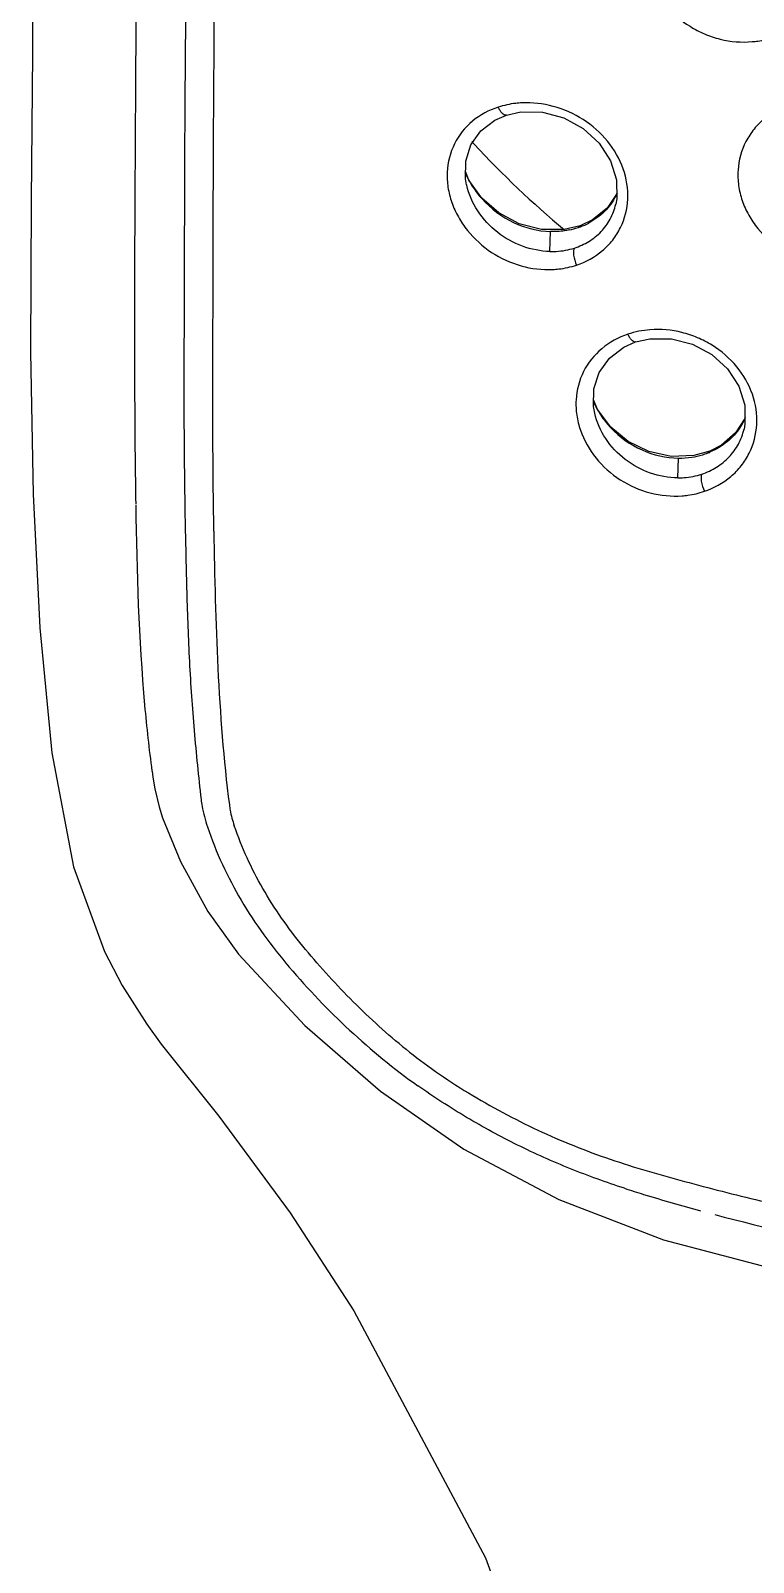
# Model space of a CAD drawing. Header units: millimetres. Extents: x 789 to 1209, y 393 to 987.
# Drawn here: x 937.4 to 949.29, y 865.54 to 890.74 of the extents above; entities that cross this region are included whole.
import ezdxf

# ---------------------------------------------------------------- set-up
doc = ezdxf.new("R2010")
doc.units = ezdxf.units.MM
doc.header["$LTSCALE"] = 0.1

msp = doc.modelspace()

# ---------------------------------------------------------------- linework, layer by layer
at = {"color": 7, "linetype": 'Continuous'}
for p, q in [((937.4299, 890.3728), (937.4055, 887.9492)), ((945.2281, 889.3559), (945.228, 889.3559)), ((944.6111, 888.2825), (944.558, 888.4167)), ((944.5747, 888.2041), (944.5739, 888.2078)), ((944.8233, 887.9895), (944.6111, 888.2825)), ((939.118, 887.7087), (939.1193, 887.9839)), ((947.048, 888.0717), (946.8834, 887.824)), ((939.1169, 887.4405), (939.118, 887.7087)), ((946.8834, 887.824), (946.6445, 887.6291)), ((939.9283, 887.4479), (939.9283, 887.3658)), ((946.1775, 887.4705), (945.8059, 887.4718)), ((945.9443, 887.11), (945.9523, 887.4386)), ((946.4426, 887.5339), (946.1775, 887.4705)), ((946.4082, 887.504), (946.4426, 887.5339)), ((946.6445, 887.6291), (946.4426, 887.5339)), ((946.7266, 884.5097), (946.6645, 884.6612)), ((946.6811, 884.4504), (946.6809, 884.4511)), ((946.9445, 884.2205), (946.7266, 884.5097)), ((949.1529, 884.3636), (949.0004, 884.1261)), ((948.3129, 883.7518), (947.9419, 883.7373)), ((948.0512, 883.3854), (948.0594, 883.7108)), ((948.5736, 883.8256), (948.3129, 883.7518)), ((948.5441, 883.7969), (948.5736, 883.8256)), ((939.1341, 882.9518), (939.1322, 883.0595)), ((939.9384, 882.7866), (939.9411, 882.6456)), ((939.4126, 878.4595), (939.4445, 878.2675)), ((938.613, 875.5918), (938.6133, 875.5913)), ((939.5464, 874.0701), (939.5479, 874.0681)), ((946.0897, 871.5102), (947.8127, 870.8482)), ((942.7153, 869.6781), (942.7154, 869.678))]:
    msp.add_line(p, q, dxfattribs=at)
msp.add_line((939.4009, 878.561), (939.4126, 878.4595))
for points in [[(937.4582, 916.2012), (937.4547, 907.9405), (937.4759, 899.166), (937.4299, 890.3724)], [(944.5739, 888.2078), (944.557, 888.3069), (944.5596, 888.595), (944.6428, 888.8633), (944.8046, 889.0939), (945.0358, 889.2717), (945.2281, 889.3559)], [(945.228, 889.3559), (945.4667, 889.408), (945.8237, 889.4023), (946.1734, 889.3079), (946.491, 889.1319), (946.7526, 888.8914), (946.9409, 888.6042), (947.0396, 888.2907), (947.0443, 887.9763), (947.0279, 887.8876)], [(937.4055, 887.9492), (937.3993, 885.4549), (937.4407, 883.1154), (937.5503, 880.9169), (937.7467, 878.8607), (938.1059, 876.986), (938.613, 875.5918)], [(945.8059, 887.4718), (945.4403, 887.566), (945.105, 887.7445), (944.8233, 887.9895)], [(947.353, 885.6221), (947.5877, 885.6756), (947.9429, 885.6746), (948.2908, 885.586), (948.6067, 885.4159), (948.8668, 885.1801), (949.0538, 884.8963), (949.1511, 884.5845), (949.1536, 884.2694), (949.1381, 884.1869)], [(946.6809, 884.4511), (946.6627, 884.5588), (946.668, 884.8497), (946.7554, 885.1211), (946.9221, 885.355), (947.1586, 885.5361), (947.353, 885.6221)], [(947.9419, 883.7373), (947.5733, 883.817), (947.2325, 883.9836), (946.9445, 884.2205)], [(949.0004, 884.1261), (948.7673, 883.9255), (948.5736, 883.8256)], [(939.4445, 878.2675), (939.5153, 877.9709), (939.5706, 877.7924)], [(939.5715, 877.7928), (939.863, 877.071), (940.3145, 876.2489), (940.8199, 875.5512)], [(938.6132, 875.5913), (938.9032, 875.0356), (939.309, 874.3971), (939.5479, 874.0681)], [(940.8199, 875.5512), (941.9091, 874.3732), (943.1576, 873.2969), (944.5275, 872.3428), (946.0897, 871.5102)], [(939.5464, 874.0701), (940.4936, 872.8847), (941.6714, 871.2905), (942.7153, 869.6781)], [(947.8128, 870.8482), (951.5904, 869.8565), (955.2792, 869.3049), (958.8733, 869.1269), (962.4633, 869.2919), (966.1448, 869.8344), (969.9428, 870.8263)], [(942.7154, 869.678), (944.882, 865.6131), (946.5437, 861.0301), (947.5368, 856.497)]]:
    msp.add_lwpolyline(points, dxfattribs=at)
for centre, radius, start, end in [((956.061, 899.3864), 15.4777, 222.54824, 222.77174), ((956.3107, 899.6235), 15.822, 222.7882, 230.19265), ((945.8838, 888.9689), 1.4478, 202.55033, 209.525), ((945.9127, 888.9845), 1.4806, 209.50002, 210.39902), ((945.9172, 888.9871), 1.4859, 210.39906, 211.44044), ((945.9814, 889.0285), 1.5622, 211.50779, 219.86169), ((946.0436, 889.0785), 1.642, 219.80903, 222.21454), ((946.0915, 888.5009), 1.0496, 333.17208, 335.51555), ((946.0195, 888.6624), 1.222, 281.40288, 288.52451), ((946.0345, 888.6147), 1.1719, 288.57253, 290.67504), ((946.0426, 888.5943), 1.1499, 290.65794, 297.97551), ((947.7035, 884.3173), 1.5097, 94.27866, 108.38895), ((947.9248, 885.1818), 1.3758, 202.52029, 203.72778), ((947.9583, 885.1972), 1.4126, 203.75085, 210.54376), ((947.9805, 885.2098), 1.4381, 210.52652, 212.30938), ((948.0434, 885.2519), 1.5139, 212.38459, 221.65794), ((948.0961, 885.2966), 1.5829, 221.59903, 223.37362), ((948.1899, 884.7997), 1.0607, 326.75469, 336.74105), ((948.0741, 885.0536), 1.3429, 269.37263, 278.73843), ((948.0805, 885.009), 1.2978, 278.7586, 286.90237), ((948.0926, 884.9675), 1.2546, 286.92695, 291.09249), ((948.0993, 884.95), 1.2359, 291.09307, 292.94824), ((949.3384, 881.145), 9.1917, 230.71526, 234.45177)]:
    msp.add_arc(centre, radius, start, end, dxfattribs=at)
for points, knots in [([(939.9787, 909.2764), (939.9852, 907.4573), (939.9937, 904.7289), (939.9981, 901.0916), (939.9975, 898.3641), (939.986, 895.636), (939.9568, 891.9972), (939.9313, 889.2677), (939.9283, 887.4479)], [0, 0, 0, 0, 0.2500149, 0.3749685, 0.4998924, 0.624862, 0.7499103, 1, 1, 1, 1]), ([(939.1193, 887.9839), (939.129, 889.989), (939.1649, 893.9993), (939.1882, 898.0097), (939.1911, 900.015)], [0, 0, 0, 0, 0.4999862, 1, 1, 1, 1]), ([(940.467, 899.9335), (940.4667, 898.8746), (940.4632, 896.757), (940.4334, 892.5204), (940.4004, 889.3427), (940.3979, 887.2235)], [0, 0, 0, 0, 0.2499372, 0.4998028, 1, 1, 1, 1]), ([(948.3867, 893.2191), (948.2293, 893.1667), (947.9335, 893.0061), (947.6175, 892.6145), (947.5104, 892.2082), (947.5238, 891.8756), (947.5853, 891.6256), (947.6936, 891.387), (947.893, 891.0923), (948.1671, 890.8502), (948.4871, 890.6839), (948.8263, 890.5691), (949.0987, 890.5469), (949.2747, 890.5633)], [0, 0, 0, 0, 0.1210941, 0.2389825, 0.3575265, 0.4184743, 0.4806741, 0.5441747, 0.6087126, 0.7394165, 0.8053339, 0.8710051, 1, 1, 1, 1]), ([(949.6274, 890.6378), (949.7867, 890.6907), (950.0857, 890.8555), (950.4001, 891.2546), (950.5314, 891.7462), (950.4544, 892.2583), (950.1888, 892.7173), (949.7784, 893.0707), (949.2755, 893.2766), (948.9132, 893.3069), (948.7371, 893.292)], [0, 0, 0, 0, 0.1224274, 0.241821, 0.3610555, 0.483163, 0.6097435, 0.7399276, 0.871096, 1, 1, 1, 1]), ([(949.2747, 890.5633), (949.305, 890.5654), (949.4248, 890.5779), (949.5429, 890.607), (949.6274, 890.6378)], [0, 0, 0, 0, 0.2527168, 1, 1, 1, 1]), ([(945.0933, 889.4855), (944.94, 889.4362), (944.6504, 889.282), (944.3423, 888.8967), (944.2417, 888.4945), (944.2588, 888.1635), (944.3229, 887.9134), (944.4328, 887.6744), (944.6324, 887.3787), (944.9692, 887.0737), (945.4592, 886.8496), (945.8159, 886.8062), (945.9896, 886.8144)], [0, 0, 0, 0, 0.118799, 0.2351052, 0.3536134, 0.4151565, 0.4782392, 0.5427446, 0.6082473, 0.7403414, 0.8717737, 1, 1, 1, 1]), ([(945.4824, 889.5569), (945.449, 889.555), (945.3174, 889.5435), (945.1871, 889.5159), (945.0933, 889.4855)], [0, 0, 0, 0, 0.2534412, 1, 1, 1, 1]), ([(945.228, 889.3559), (945.2042, 889.3481), (945.1577, 889.3804), (945.1213, 889.4308), (945.1019, 889.4667), (945.0933, 889.4855)], [0, 0, 0, 0, 0.3860032, 0.6826384, 1, 1, 1, 1]), ([(946.3817, 886.8875), (946.5369, 886.9382), (946.7576, 887.0595), (946.9841, 887.294), (947.1558, 887.5696), (947.2607, 887.9786), (947.1774, 888.4886), (946.9103, 888.9474), (946.5052, 889.3053), (946.012, 889.5218), (945.6559, 889.5644), (945.4824, 889.5569)], [0, 0, 0, 0, 0.1201567, 0.1794372, 0.2385706, 0.3575659, 0.4808831, 0.6093087, 0.7408365, 0.8721492, 1, 1, 1, 1]), ([(949.917, 889.5463), (949.7577, 889.4925), (949.5317, 889.3682), (949.2968, 889.1308), (949.1173, 888.8545), (949.0284, 888.5271), (949.0403, 888.1936), (949.1009, 887.9436), (949.2088, 887.7054), (949.4085, 887.4114), (949.753, 887.1117), (950.2577, 886.9042), (950.6228, 886.8788), (950.7998, 886.8971)], [0, 0, 0, 0, 0.1221159, 0.1819813, 0.2413776, 0.3600203, 0.420745, 0.4825793, 0.5456395, 0.6097301, 0.7397282, 0.8706731, 1, 1, 1, 1]), ([(945.9442, 887.1108), (945.7911, 887.1141), (945.4795, 887.175), (945.0643, 887.4094), (944.7378, 887.759), (944.6081, 888.0531), (944.5747, 888.2042)], [0, 0, 0, 0, 0.2454566, 0.4980386, 0.7522011, 1, 1, 1, 1]), ([(944.8275, 887.9752), (944.9723, 887.8155), (945.3205, 887.5538), (945.7443, 887.4462), (945.9522, 887.4394)], [0, 0, 0, 0, 0.5089505, 1, 1, 1, 1]), ([(947.0281, 888.0272), (946.98, 887.9321), (946.8533, 887.7551), (946.6769, 887.6282), (946.5823, 887.5784)], [0, 0, 0, 0, 0.4992193, 1, 1, 1, 1]), ([(946.3464, 887.1677), (946.4295, 887.1945), (946.5891, 887.2664), (946.7936, 887.4295), (946.9469, 887.6406), (947.0081, 887.8036), (947.0284, 887.8875)], [0, 0, 0, 0, 0.2529425, 0.5019885, 0.749627, 1, 1, 1, 1]), ([(946.2611, 887.4646), (946.236, 887.4595), (946.134, 887.442), (946.0299, 887.4369), (945.9522, 887.4394)], [0, 0, 0, 0, 0.2477952, 1, 1, 1, 1]), ([(939.9279, 887.366), (939.9274, 886.9852), (939.922, 885.4588), (939.9176, 883.9323), (939.9381, 882.7868)], [0, 0, 0, 0, 0.249441, 1, 1, 1, 1]), ([(940.3978, 887.2236), (940.3964, 886.0458), (940.3836, 884.475), (940.4027, 882.9043), (940.4105, 882.5113)], [0, 0, 0, 0, 0.7497926, 1, 1, 1, 1]), ([(945.9443, 887.11), (945.9788, 887.1093), (946.1146, 887.1117), (946.25, 887.1366), (946.3464, 887.1677)], [0, 0, 0, 0, 0.2539648, 1, 1, 1, 1]), ([(946.3469, 887.1678), (946.3384, 887.1543), (946.3293, 887.1137), (946.3341, 887.0174), (946.358, 886.9386), (946.3817, 886.8875)], [0, 0, 0, 0, 0.1654342, 0.4154348, 1, 1, 1, 1]), ([(945.9896, 886.8144), (946.0232, 886.816), (946.156, 886.827), (946.2875, 886.8555), (946.3817, 886.8875)], [0, 0, 0, 0, 0.2530156, 1, 1, 1, 1]), ([(947.2273, 885.7499), (947.0715, 885.6984), (946.7786, 885.5395), (946.4667, 885.1501), (946.3626, 884.7459), (946.3774, 884.4145), (946.4612, 884.0796), (946.6826, 883.69), (947.0873, 883.3299), (947.584, 883.1128), (947.9444, 883.0777), (948.1195, 883.0907)], [0, 0, 0, 0, 0.1204288, 0.2378501, 0.3564041, 0.417552, 0.4800505, 0.6083429, 0.7396495, 0.8710879, 1, 1, 1, 1]), ([(947.353, 885.6221), (947.3309, 885.6147), (947.2882, 885.6483), (947.2545, 885.6964), (947.2357, 885.7315), (947.2273, 885.7499)], [0, 0, 0, 0, 0.3744873, 0.6746262, 1, 1, 1, 1]), ([(948.4856, 883.1652), (948.6436, 883.2174), (948.868, 883.3412), (949.0987, 883.5794), (949.2737, 883.8572), (949.3828, 884.2673), (949.3036, 884.779), (949.0372, 885.238), (948.6962, 885.534), (948.3753, 885.6977), (948.0369, 885.811), (947.7663, 885.8359), (947.5909, 885.8228)], [0, 0, 0, 0, 0.1215602, 0.1813937, 0.2408858, 0.3598765, 0.4822423, 0.609347, 0.7399344, 0.8058785, 0.8715094, 1, 1, 1, 1]), ([(948.0511, 883.3863), (947.8975, 883.3865), (947.585, 883.441), (947.168, 883.668), (946.8424, 884.0118), (946.7139, 884.3018), (946.681, 884.4504)], [0, 0, 0, 0, 0.2479719, 0.5012393, 0.7542191, 1, 1, 1, 1]), ([(946.9455, 884.2095), (947.0898, 884.0568), (947.437, 883.8085), (947.8545, 883.7137), (948.0593, 883.7117)], [0, 0, 0, 0, 0.5063475, 1, 1, 1, 1]), ([(948.4423, 883.4475), (948.5278, 883.4758), (948.6909, 883.5519), (948.8987, 883.7209), (949.0556, 883.9354), (949.1181, 884.1014), (949.1381, 884.1869)], [0, 0, 0, 0, 0.2553523, 0.5042932, 0.7512624, 1, 1, 1, 1]), ([(949.077, 884.2181), (949.0181, 884.1285), (948.8704, 883.9655), (948.6814, 883.8543), (948.5812, 883.8119)], [0, 0, 0, 0, 0.4963237, 1, 1, 1, 1]), ([(948.0511, 883.3863), (948.0846, 883.3862), (948.2168, 883.391), (948.3485, 883.4164), (948.4423, 883.4475)], [0, 0, 0, 0, 0.2530268, 1, 1, 1, 1]), ([(948.4424, 883.4475), (948.4348, 883.4339), (948.4282, 883.3929), (948.4363, 883.2963), (948.4615, 883.217), (948.4856, 883.1652)], [0, 0, 0, 0, 0.1608393, 0.4114009, 1, 1, 1, 1]), ([(948.1195, 883.0907), (948.1509, 883.093), (948.275, 883.1057), (948.3976, 883.1342), (948.4856, 883.1652)], [0, 0, 0, 0, 0.2526917, 1, 1, 1, 1]), ([(939.4009, 878.561), (939.3523, 878.9213), (939.1934, 880.3748), (939.1505, 881.8378), (939.1335, 882.9356)], [0, 0, 0, 0, 0.2487811, 1, 1, 1, 1]), ([(939.9411, 882.6456), (939.9497, 882.2655), (939.9646, 881.5053), (940.0059, 880.3654), (940.0831, 879.2272), (940.1611, 878.4706), (940.2045, 878.0929)], [0, 0, 0, 0, 0.2500228, 0.4999213, 0.7500335, 1, 1, 1, 1]), ([(940.4132, 882.5114), (940.4254, 881.7591), (940.4618, 880.2543), (940.5734, 878.7513), (940.669, 878.0045)], [0, 0, 0, 0, 0.499828, 1, 1, 1, 1]), ([(940.204, 878.0928), (940.2089, 878.0553), (940.233, 877.904), (940.2717, 877.7552), (940.3084, 877.6459)], [0, 0, 0, 0, 0.2469651, 1, 1, 1, 1]), ([(940.669, 878.0045), (940.6729, 877.9756), (940.6915, 877.8591), (940.7214, 877.7445), (940.7496, 877.6603)], [0, 0, 0, 0, 0.2471727, 1, 1, 1, 1]), ([(940.3084, 877.6459), (940.451, 877.2255), (940.8285, 876.4046), (941.3642, 875.6808), (941.6556, 875.3357)], [0, 0, 0, 0, 0.4956417, 1, 1, 1, 1]), ([(943.5182, 874.0304), (943.2165, 874.2765), (942.6459, 874.8065), (941.8605, 875.6642), (941.1924, 876.6059), (940.8739, 877.3044), (940.7496, 877.6608)], [0, 0, 0, 0, 0.252985, 0.5049107, 0.7547175, 1, 1, 1, 1]), ([(941.6556, 875.3357), (941.9653, 874.9703), (942.6315, 874.2734), (943.3774, 873.6613), (943.7719, 873.383)], [0, 0, 0, 0, 0.4980336, 1, 1, 1, 1]), ([(943.9949, 873.667), (944.3463, 873.4155), (944.9005, 873.0762), (945.6684, 872.6831), (946.2581, 872.423), (946.8582, 872.1956), (947.4674, 872.0011), (948.0821, 871.8303), (948.4927, 871.7203), (948.6987, 871.6676)], [0, 0, 0, 0, 0.2520996, 0.3778423, 0.5031077, 0.6278279, 0.7520382, 0.8759892, 1, 1, 1, 1]), ([(947.1711, 871.6963), (946.8714, 871.7942), (946.2747, 872.007), (945.4061, 872.3971), (944.5671, 872.8538), (944.0315, 873.1996), (943.7715, 873.3836)], [0, 0, 0, 0, 0.2482929, 0.4985236, 0.7490944, 1, 1, 1, 1]), ([(947.1704, 871.696), (947.2751, 871.6618), (947.6908, 871.5307), (948.1104, 871.4126), (948.4246, 871.3269)], [0, 0, 0, 0, 0.2528036, 1, 1, 1, 1]), ([(948.6987, 871.6676), (949.1173, 871.5599), (949.9591, 871.3574), (951.2322, 871.0928), (952.5172, 870.8716), (954.2466, 870.6362), (956.4274, 870.433), (958.6203, 870.3811), (960.3759, 870.4089), (961.6902, 870.4726), (962.9993, 870.5789), (964.7329, 870.7735), (966.8777, 871.1231), (968.5688, 871.5164), (969.4046, 871.7399)], [0, 0, 0, 0, 0.0619681, 0.1240878, 0.1863716, 0.2488367, 0.3742676, 0.5001135, 0.5630645, 0.6259462, 0.6887126, 0.7513196, 0.8759804, 1, 1, 1, 1]), ([(948.6561, 871.2646), (949.4959, 871.0412), (950.7696, 870.7489), (952.486, 870.4414), (954.2228, 870.1941), (956.4155, 869.9978), (959.0606, 869.9167), (961.7046, 870.0135), (964.3295, 870.2655), (966.9162, 870.7024), (968.612, 871.1091), (969.4492, 871.3406)], [0, 0, 0, 0, 0.1239787, 0.1862694, 0.2487417, 0.374202, 0.5001358, 0.6260392, 0.7514279, 0.8760733, 1, 1, 1, 1])]:
    msp.add_open_spline(points, degree=3, knots=knots, dxfattribs=at)
msp.add_open_spline([(939.1319, 883.0595), (939.1107, 884.5197), (939.111, 885.9801), (939.1169, 887.4405)], degree=3, dxfattribs=at)

doc.saveas('drawing.dxf')
